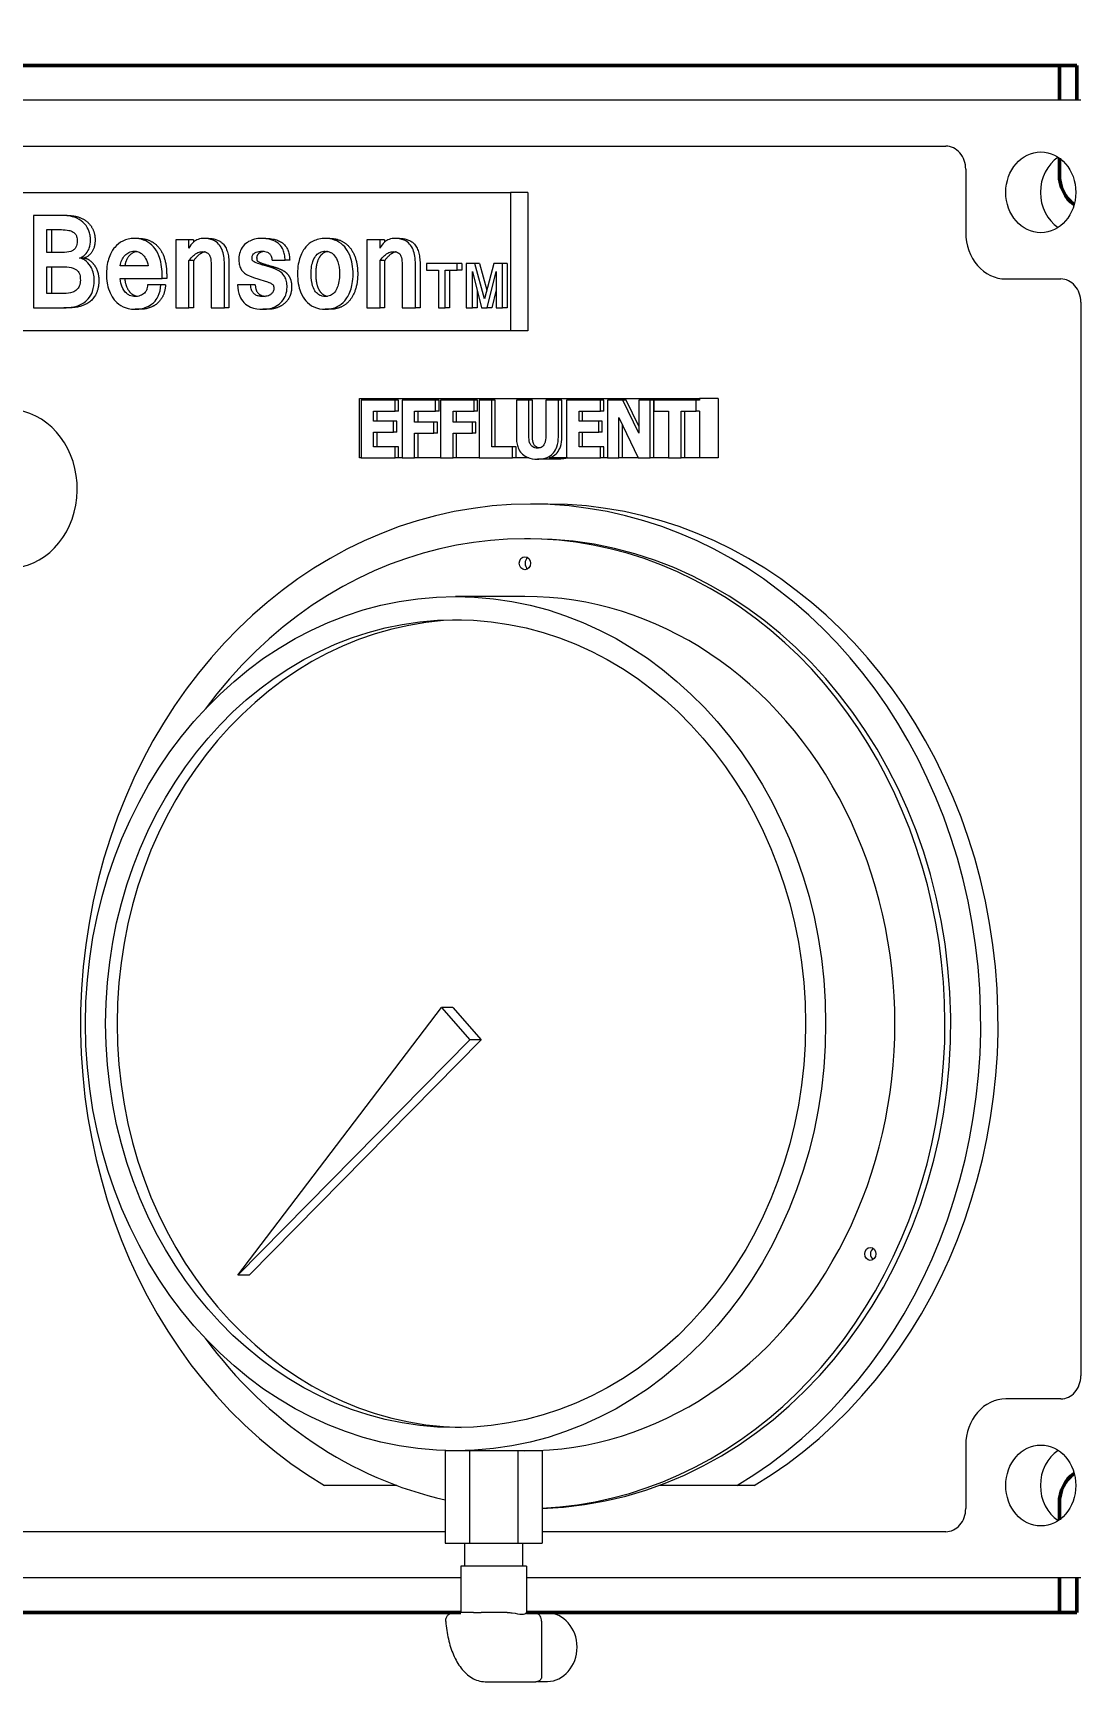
# Model space of a CAD drawing. Header units: inches. Extents: x 17 to 469, y 7 to 301.
# Drawn here: x 348.21 to 353.88, y 99.19 to 108.18 of the extents above; entities that cross this region are included whole.
import ezdxf

# ---------------------------------------------------------------- set-up
doc = ezdxf.new("R2010")
doc.units = ezdxf.units.IN
doc.header["$LTSCALE"] = 14
doc.header["$MEASUREMENT"] = 0
doc.layers.add('Dimension (ANSI)', color=7, linetype='Continuous', lineweight=25)
doc.layers.add('Visible (ANSI)', color=7, linetype='Continuous', lineweight=50)
doc.styles.add('MEMCOR Medium', font='arial.ttf')
doc.dimstyles.new('Default (ANSI)', dxfattribs={"dimscale": 14, "dimtxt": 0.15, "dimasz": 0.098425, "dimexe": 0.125, "dimexo": 0.0625, "dimgap": 0.031496, "dimtad": 0, "dimtih": 1, "dimtoh": 1, "dimdec": 4, "dimrnd": 1e-08, "dimzin": 3, "dimdsep": 46, "dimlunit": 5, "dimtxsty": 'MEMCOR Medium', "dimcen": 0.09, "dimdle": 0.393701, "dimclrd": 256, "dimclre": 256, "dimclrt": 256, "dimadec": 0, "dimazin": 1, "dimtfac": 0.8, "dimtofl": 0, "dimtmove": 0, "dimatfit": 3, "dimfxl": 1, "dimfrac": 1, "dimtolj": 1, "dimtzin": 4, "dimlwd": -1, "dimlwe": -1, "dimarcsym": 0})

# ---------------------------------------------------------------- blocks, each defined once
blk = doc.blocks.new('*D28')
at = {"layer": 'Defpoints', "color": 0, "transparency": 16777216}
for p in [(297.3571, 132.0242), (359.3973, 132.0242), (339.7377, 39.5092)]:
    blk.add_point(p, dxfattribs=at)
at = {"layer": 'Dimension (ANSI)', "transparency": 16777216}
for p, q in [((358.5223, 132.0242), (295.6071, 132.0242)), ((297.3571, 130.6463), (297.3571, 97.371)), ((297.3571, 40.8872), (297.3571, 83.0532)), ((338.8627, 39.5092), (295.6071, 39.5092))]:
    blk.add_line(p, q, dxfattribs=at)
for points in [[(297.1274, 130.6463), (297.5867, 130.6463), (297.3571, 132.0242)], [(297.1274, 40.8872), (297.5867, 40.8872), (297.3571, 39.5092)]]:
    blk.add_solid(points, dxfattribs=at)
at = {"layer": 'Dimension (ANSI)', "transparency": 16777216, "char_height": 2.1, "attachment_point": 5, "style": 'MEMCOR Medium'}
for s, insert in [('\\A1; \\fArial|b0|i0;92{\\H0.8x;\\S1#2;} in', (297.3571, 92.3578)), ('\\A1;[2349.9 mm]{\\P\\fArial|b0|i0;SHIPPING HEIGHT\\P\\fArial|b0|i0;REF.}', (297.3571, 85.1989))]:
    blk.add_mtext(s, dxfattribs=dict(at, insert=insert))

msp = doc.modelspace()

# ---------------------------------------------------------------- linework, layer by layer
at = {"layer": 'Visible (ANSI)'}
for p, q in [((353.766882, 108.009211), (342.681757, 108.009211)), ((353.766882, 107.821711), (353.766882, 108.009211)), ((353.766882, 108.009211), (353.860632, 108.009211)), ((353.860632, 108.009211), (353.860632, 107.821711)), ((353.766882, 107.419211), (353.766882, 107.506945)), ((353.766882, 100.136478), (353.766882, 100.224211)), ((353.766882, 99.634211), (353.766882, 99.821711)), ((353.860632, 99.821711), (353.860632, 99.634211)), ((345.145205, 99.634211), (350.527564, 99.634211)), ((350.882562, 99.634211), (353.766882, 99.634211)), ((353.860632, 99.634211), (353.766882, 99.634211))]:
    msp.add_line(p, q, dxfattribs=at)
at = {"layer": 'Visible (ANSI)', "linetype": 'Continuous', "lineweight": 18}
for p, q in [((342.191273, 107.821711), (353.882616, 107.821711)), ((342.921982, 107.571676), (353.151907, 107.571676)), ((353.260161, 107.446676), (353.260161, 107.102961)), ((345.276489, 107.321676), (350.797401, 107.321676)), ((350.797401, 107.321676), (350.797401, 106.571676)), ((350.891151, 107.321676), (350.797401, 107.321676)), ((350.891151, 107.321676), (350.891151, 106.571676)), ((348.215341, 107.196676), (348.215341, 106.696676)), ((348.371804, 107.196676), (348.215341, 107.196676)), ((348.396804, 107.196676), (348.371804, 107.196676)), ((348.288533, 107.119753), (348.366545, 107.119753)), ((348.288533, 106.995765), (348.288533, 107.119753)), ((348.313533, 107.119753), (348.313533, 106.995765)), ((348.785803, 107.072182), (348.760803, 107.072182)), ((349.056888, 107.064085), (348.985449, 107.064085)), ((348.985449, 107.064085), (348.985449, 106.696676)), ((349.056888, 107.020057), (349.056888, 107.064085)), ((349.081888, 107.064085), (349.056888, 107.064085)), ((349.081888, 107.064085), (349.081888, 107.052798)), ((349.16253, 107.072182), (349.13753, 107.072182)), ((349.472639, 107.072182), (349.447639, 107.072182)), ((349.819564, 107.072182), (349.794564, 107.072182)), ((350.090648, 107.064085), (350.01921, 107.064085)), ((350.01921, 107.064085), (350.01921, 106.696676)), ((350.115648, 107.064085), (350.090648, 107.064085)), ((350.090648, 107.020057), (350.090648, 107.064085)), ((350.115648, 107.064085), (350.115648, 107.052798)), ((350.19629, 107.072182), (350.17129, 107.072182)), ((348.371366, 106.995765), (348.288533, 106.995765)), ((348.288533, 106.919348), (348.371804, 106.919348)), ((348.288533, 106.773599), (348.288533, 106.919348)), ((348.313533, 106.919348), (348.313533, 106.773599)), ((348.490012, 106.965421), (348.465012, 106.965421)), ((348.836624, 106.924409), (348.684982, 106.924409)), ((348.91113, 106.855077), (348.91113, 106.879875)), ((348.93613, 106.879875), (348.93613, 106.855077)), ((349.056888, 106.696676), (349.056888, 106.952243)), ((349.081888, 106.952243), (349.056888, 106.952243)), ((349.081888, 106.952243), (349.081888, 106.696676)), ((349.176536, 106.930988), (349.176536, 106.696676)), ((349.248412, 106.696676), (349.248412, 106.933518)), ((349.273412, 106.933518), (349.273412, 106.696676)), ((349.506368, 106.954774), (349.576929, 106.954774)), ((349.601929, 106.954774), (349.576929, 106.954774)), ((350.115648, 106.952243), (350.090648, 106.952243)), ((350.090648, 106.696676), (350.090648, 106.952243)), ((350.115648, 106.952243), (350.115648, 106.696676)), ((350.210297, 106.930988), (350.210297, 106.696676)), ((350.282173, 106.696676), (350.282173, 106.933518)), ((350.307173, 106.933518), (350.307173, 106.696676)), ((350.50838, 106.936676), (350.341556, 106.936676)), ((350.341556, 106.936676), (350.341556, 106.899753)), ((350.341556, 106.899753), (350.407192, 106.899753)), ((350.407192, 106.899753), (350.407192, 106.696676)), ((350.442324, 106.899753), (350.50838, 106.899753)), ((350.442324, 106.696676), (350.442324, 106.899753)), ((350.467324, 106.899753), (350.467324, 106.696676)), ((350.53338, 106.936676), (350.50838, 106.936676)), ((350.50838, 106.899753), (350.50838, 106.936676)), ((350.53338, 106.899753), (350.50838, 106.899753)), ((350.53338, 106.936676), (350.53338, 106.899753)), ((350.604525, 106.936676), (350.557402, 106.936676)), ((350.557402, 106.936676), (350.557402, 106.696676)), ((350.591062, 106.892466), (350.640288, 106.696676)), ((350.591062, 106.696676), (350.591062, 106.892466)), ((350.629525, 106.936676), (350.604525, 106.936676)), ((350.655225, 106.744774), (350.604525, 106.936676)), ((350.629525, 106.936676), (350.667827, 106.791698)), ((350.706765, 106.936676), (350.655225, 106.744774)), ((350.670371, 106.696676), (350.719808, 106.892466)), ((350.753678, 106.936676), (350.706765, 106.936676)), ((350.719808, 106.892466), (350.719808, 106.696676)), ((350.778678, 106.936676), (350.753678, 106.936676)), ((350.753678, 106.696676), (350.753678, 106.936676)), ((350.778678, 106.936676), (350.778678, 106.696676)), ((348.684105, 106.855077), (348.91113, 106.855077)), ((348.905432, 106.82117), (348.832241, 106.82117)), ((348.930432, 106.82117), (348.905432, 106.82117)), ((348.93613, 106.855077), (348.91113, 106.855077)), ((349.390664, 106.82117), (349.319225, 106.82117)), ((349.415664, 106.82117), (349.390664, 106.82117)), ((350.616062, 106.793033), (350.616062, 106.696676)), ((350.719808, 106.793456), (350.695371, 106.696676)), ((353.476667, 106.852961), (353.774333, 106.852961)), ((348.379693, 106.773599), (348.288533, 106.773599)), ((353.882586, 106.727961), (353.882586, 100.915461)), ((348.215341, 106.696676), (348.379693, 106.696676)), ((348.404693, 106.696676), (348.379693, 106.696676)), ((348.791062, 106.688579), (348.766062, 106.688579)), ((348.985449, 106.696676), (349.056888, 106.696676)), ((349.081888, 106.696676), (349.056888, 106.696676)), ((349.176536, 106.696676), (349.248412, 106.696676)), ((349.273412, 106.696676), (349.248412, 106.696676)), ((349.482281, 106.688579), (349.457281, 106.688579)), ((349.819564, 106.688579), (349.794564, 106.688579)), ((350.01921, 106.696676), (350.090648, 106.696676)), ((350.115648, 106.696676), (350.090648, 106.696676)), ((350.210297, 106.696676), (350.282173, 106.696676)), ((350.307173, 106.696676), (350.282173, 106.696676)), ((350.407192, 106.696676), (350.442324, 106.696676)), ((350.467324, 106.696676), (350.442324, 106.696676)), ((350.557402, 106.696676), (350.591062, 106.696676)), ((350.616062, 106.696676), (350.591062, 106.696676)), ((350.640288, 106.696676), (350.670371, 106.696676)), ((350.695371, 106.696676), (350.670371, 106.696676)), ((350.719808, 106.696676), (350.753678, 106.696676)), ((350.778678, 106.696676), (350.753678, 106.696676)), ((350.797401, 106.571676), (346.196924, 106.571676)), ((350.891151, 106.571676), (350.797401, 106.571676)), ((349.979222, 106.206676), (351.819526, 106.206676)), ((349.979222, 105.884176), (349.979222, 106.206676)), ((350.171789, 106.197176), (349.988589, 106.197176)), ((349.988589, 106.197176), (349.988589, 105.884176)), ((350.190539, 106.197176), (350.171789, 106.197176)), ((350.171789, 106.137569), (350.171789, 106.197176)), ((350.190539, 106.137569), (350.190539, 106.197176)), ((350.391353, 106.197176), (350.20991, 106.197176)), ((350.20991, 106.197176), (350.20991, 105.884176)), ((350.410103, 106.197176), (350.391353, 106.197176)), ((350.391353, 106.137569), (350.391353, 106.197176)), ((350.410103, 106.137569), (350.410103, 106.197176)), ((350.599934, 106.197176), (350.418491, 106.197176)), ((350.418491, 106.197176), (350.418491, 105.884176)), ((350.618684, 106.197176), (350.599934, 106.197176)), ((350.599934, 106.137569), (350.599934, 106.197176)), ((350.618684, 106.137569), (350.618684, 106.197176)), ((350.695167, 106.197176), (350.627071, 106.197176)), ((350.627071, 106.197176), (350.627071, 105.884176)), ((350.713917, 106.197176), (350.695167, 106.197176)), ((350.695167, 105.943783), (350.695167, 106.197176)), ((350.713917, 105.943783), (350.713917, 106.197176)), ((350.896499, 106.197176), (350.828403, 106.197176)), ((350.828403, 106.197176), (350.828403, 105.997303)), ((350.915249, 106.197176), (350.896499, 106.197176)), ((350.896499, 106.001868), (350.896499, 106.197176)), ((350.915249, 106.001868), (350.915249, 106.197176)), ((351.055536, 106.197176), (350.98744, 106.197176)), ((350.98744, 106.197176), (350.98744, 106.001868)), ((351.055536, 105.997556), (351.055536, 106.197176)), ((351.074286, 106.197176), (351.055536, 106.197176)), ((351.074286, 105.997556), (351.074286, 106.197176)), ((351.283008, 106.197176), (351.099808, 106.197176)), ((351.099808, 106.197176), (351.099808, 105.884176)), ((351.301758, 106.197176), (351.283008, 106.197176)), ((351.283008, 106.137569), (351.283008, 106.197176)), ((351.301758, 106.137569), (351.301758, 106.197176)), ((351.404602, 106.197176), (351.321129, 106.197176)), ((351.321129, 106.197176), (351.321129, 105.884176)), ((351.423352, 106.197176), (351.404602, 106.197176)), ((351.491149, 106.017848), (351.404602, 106.197176)), ((351.491149, 106.056698), (351.423352, 106.197176)), ((351.553314, 106.197176), (351.491149, 106.197176)), ((351.491149, 106.197176), (351.491149, 106.017848)), ((351.572064, 106.197176), (351.553314, 106.197176)), ((351.553314, 105.884176), (351.553314, 106.197176)), ((351.572064, 105.884176), (351.572064, 106.197176)), ((351.800776, 106.197176), (351.572325, 106.197176)), ((351.572325, 106.197176), (351.572325, 106.137569)), ((351.819526, 106.197176), (351.800776, 106.197176)), ((351.800776, 106.137569), (351.800776, 106.197176)), ((351.819526, 106.206676), (351.819526, 106.197176)), ((351.919526, 106.206676), (351.819526, 106.206676)), ((351.919526, 106.206676), (351.919526, 106.197176)), ((351.919526, 106.197176), (351.919526, 105.884176)), ((350.056245, 106.082528), (350.056245, 106.137569)), ((350.056245, 106.137569), (350.171789, 106.137569)), ((350.162783, 106.082528), (350.056245, 106.082528)), ((350.074995, 106.082528), (350.074995, 106.137569)), ((350.181533, 106.082528), (350.162783, 106.082528)), ((350.162783, 106.022921), (350.162783, 106.082528)), ((350.190539, 106.137569), (350.171789, 106.137569)), ((350.181533, 106.022921), (350.181533, 106.082528)), ((350.277567, 106.07847), (350.277567, 106.137569)), ((350.277567, 106.137569), (350.391353, 106.137569)), ((350.382347, 106.07847), (350.277567, 106.07847)), ((350.296317, 106.07847), (350.296317, 106.137569)), ((350.382347, 106.018863), (350.382347, 106.07847)), ((350.401097, 106.07847), (350.382347, 106.07847)), ((350.410103, 106.137569), (350.391353, 106.137569)), ((350.401097, 106.018863), (350.401097, 106.07847)), ((350.486147, 106.137569), (350.599934, 106.137569)), ((350.486147, 106.07847), (350.486147, 106.137569)), ((350.590927, 106.07847), (350.486147, 106.07847)), ((350.504897, 106.07847), (350.504897, 106.137569)), ((350.590927, 106.018863), (350.590927, 106.07847)), ((350.609677, 106.07847), (350.590927, 106.07847)), ((350.618684, 106.137569), (350.599934, 106.137569)), ((350.609677, 106.018863), (350.609677, 106.07847)), ((351.167465, 106.082528), (351.167465, 106.137569)), ((351.167465, 106.137569), (351.283008, 106.137569)), ((351.274002, 106.082528), (351.167465, 106.082528)), ((351.186215, 106.082528), (351.186215, 106.137569)), ((351.292752, 106.082528), (351.274002, 106.082528)), ((351.274002, 106.022921), (351.274002, 106.082528)), ((351.301758, 106.137569), (351.283008, 106.137569)), ((351.292752, 106.022921), (351.292752, 106.082528)), ((351.383294, 105.884176), (351.383294, 106.102312)), ((351.383294, 106.102312), (351.487854, 105.884176)), ((351.572325, 106.137569), (351.652502, 106.137569)), ((351.652502, 106.137569), (351.652502, 105.884176)), ((351.720598, 105.884176), (351.720598, 106.137569)), ((351.720598, 106.137569), (351.800776, 106.137569)), ((351.739348, 105.884176), (351.739348, 106.137569)), ((351.819526, 106.137569), (351.800776, 106.137569)), ((351.819526, 106.137569), (351.819526, 105.884176)), ((350.056245, 105.943783), (350.056245, 106.022921)), ((350.056245, 106.022921), (350.162783, 106.022921)), ((350.074995, 105.943783), (350.074995, 106.022921)), ((350.181533, 106.022921), (350.162783, 106.022921)), ((350.277567, 105.884176), (350.277567, 106.018863)), ((350.277567, 106.018863), (350.382347, 106.018863)), ((350.296317, 105.884176), (350.296317, 106.018863)), ((350.401097, 106.018863), (350.382347, 106.018863)), ((350.486147, 105.884176), (350.486147, 106.018863)), ((350.486147, 106.018863), (350.590927, 106.018863)), ((350.504897, 105.884176), (350.504897, 106.018863)), ((350.609677, 106.018863), (350.590927, 106.018863)), ((351.167465, 106.022921), (351.274002, 106.022921)), ((351.167465, 105.943783), (351.167465, 106.022921)), ((351.186215, 105.943783), (351.186215, 106.022921)), ((351.292752, 106.022921), (351.274002, 106.022921)), ((351.402044, 105.884176), (351.402044, 106.063196)), ((350.171789, 105.943783), (350.056245, 105.943783)), ((350.171789, 105.884176), (350.171789, 105.943783)), ((350.190539, 105.943783), (350.171789, 105.943783)), ((350.190539, 105.884176), (350.190539, 105.943783)), ((350.807855, 105.943783), (350.695167, 105.943783)), ((350.826605, 105.943783), (350.807855, 105.943783)), ((350.807855, 105.884176), (350.807855, 105.943783)), ((350.826605, 105.884176), (350.826605, 105.943783)), ((351.283008, 105.943783), (351.167465, 105.943783)), ((351.301758, 105.943783), (351.283008, 105.943783)), ((351.283008, 105.884176), (351.283008, 105.943783)), ((351.301758, 105.884176), (351.301758, 105.943783)), ((349.988589, 105.884176), (349.979222, 105.884176)), ((349.988589, 105.884176), (350.171789, 105.884176)), ((350.190539, 105.884176), (350.171789, 105.884176)), ((350.20991, 105.884176), (350.190539, 105.884176)), ((350.20991, 105.884176), (350.277567, 105.884176)), ((350.296317, 105.884176), (350.277567, 105.884176)), ((350.418491, 105.884176), (350.296317, 105.884176)), ((350.418491, 105.884176), (350.486147, 105.884176)), ((350.504897, 105.884176), (350.486147, 105.884176)), ((350.627071, 105.884176), (350.504897, 105.884176)), ((350.627071, 105.884176), (350.807855, 105.884176)), ((350.826605, 105.884176), (350.807855, 105.884176)), ((350.896523, 105.884176), (350.826605, 105.884176)), ((351.06072, 105.877582), (350.94197, 105.877582)), ((351.099808, 105.884176), (351.006683, 105.884176)), ((351.099808, 105.884176), (351.283008, 105.884176)), ((351.301758, 105.884176), (351.283008, 105.884176)), ((351.321129, 105.884176), (351.301758, 105.884176)), ((351.321129, 105.884176), (351.383294, 105.884176)), ((351.402044, 105.884176), (351.383294, 105.884176)), ((351.487854, 105.884176), (351.402044, 105.884176)), ((351.487854, 105.884176), (351.553314, 105.884176)), ((351.572064, 105.884176), (351.553314, 105.884176)), ((351.652502, 105.884176), (351.572064, 105.884176)), ((351.652502, 105.884176), (351.720598, 105.884176)), ((351.739348, 105.884176), (351.720598, 105.884176)), ((351.819526, 105.884176), (351.739348, 105.884176)), ((351.825776, 105.884176), (351.819526, 105.884176)), ((351.919526, 105.884176), (351.825776, 105.884176)), ((350.999374, 105.634176), (350.905624, 105.634176)), ((350.905624, 105.446676), (350.874374, 105.446676)), ((350.874374, 105.134176), (350.499374, 105.134176)), ((349.320501, 101.460432), (350.422827, 102.910065)), ((350.485327, 102.910065), (350.422827, 102.910065)), ((350.422827, 102.910065), (350.57592, 102.733288)), ((350.485327, 102.910065), (350.63842, 102.733288)), ((350.57592, 102.733288), (349.320501, 101.460432)), ((350.63842, 102.733288), (349.383001, 101.460432)), ((350.63842, 102.733288), (350.57592, 102.733288)), ((349.383001, 101.460432), (349.320501, 101.460432)), ((353.774333, 100.790461), (353.476667, 100.790461)), ((350.499374, 100.509176), (350.442832, 100.509176)), ((350.442832, 100.509176), (350.442832, 100.009176)), ((350.573948, 100.509176), (350.499374, 100.509176)), ((350.573948, 100.509176), (350.573948, 100.009176)), ((350.836179, 100.509176), (350.573948, 100.509176)), ((350.836179, 100.509176), (350.836179, 100.009176)), ((350.967295, 100.509176), (350.836179, 100.509176)), ((350.967295, 100.509176), (350.967295, 100.009176)), ((353.260161, 100.540461), (353.260161, 100.196747)), ((350.181025, 100.321747), (349.789658, 100.321747)), ((352.02159, 100.321747), (351.598972, 100.321747)), ((352.11534, 100.321747), (352.02159, 100.321747)), ((350.442832, 100.071747), (345.229937, 100.071747)), ((353.151907, 100.071747), (350.967295, 100.071747)), ((350.442832, 100.009176), (350.573948, 100.009176)), ((350.548083, 100.009176), (350.548083, 99.884176)), ((350.573948, 100.009176), (350.836179, 100.009176)), ((350.836179, 100.009176), (350.967295, 100.009176)), ((350.862044, 100.009176), (350.862044, 99.884176)), ((350.882562, 99.884176), (350.527564, 99.884176)), ((350.527564, 99.884176), (350.527564, 99.634176)), ((350.882562, 99.884176), (350.882562, 99.633527)), ((350.527564, 99.821711), (345.145205, 99.821711)), ((353.882616, 99.821711), (350.882562, 99.821711)), ((350.596676, 99.634176), (350.491759, 99.634176)), ((350.742442, 99.634176), (350.637525, 99.634176)), ((350.779028, 99.634176), (350.742442, 99.634176)), ((350.919021, 99.634176), (350.882562, 99.634176)), ((350.934018, 99.631936), (350.996179, 99.631936)), ((350.965271, 99.587926), (350.965271, 99.289243)), ((350.663606, 99.259176), (350.934143, 99.259176)), ((350.946548, 99.261417), (350.996179, 99.261417))]:
    msp.add_line(p, q, dxfattribs=at)
for centre, major_axis, start_param, end_param in [((353.151907, 107.446676), (0, 0.125), 4.71238898, 6.28318531), ((353.85361, 107.321711), (0, -0.21875), 3.65927979, 5.76549818), ((353.476667, 107.102961), (0, -0.25), 4.71238898, 6.28318531), ((353.774333, 106.727961), (0, 0.125), 4.71238898, 6.28318531), ((348.080277, 105.716285), (0, 0.42942), 3.2341876, 6.15298238), ((350.905624, 102.821676), (0, 2.8125), 3.61752935, 8.94884126), ((350.874374, 102.821676), (0, 2.625), 3.1824788, 7.14836042), ((350.999374, 102.821676), (0, 2.8125), 3.61752935, 6.28318531), ((350.905624, 102.821676), (0, 2.625), 3.1687243, 6.28318531), ((350.905624, 105.314073), (0, -0.035), 3.68317357, 5.74160439), ((350.874374, 102.821676), (0, 2.3125), 3.14159265, 6.28318531), ((350.561874, 102.821676), (0, 2.186419), 0.01650463, 3.12508802), ((352.774921, 101.575478), (0, -0.035), 3.68317357, 5.74160439), ((350.874374, 102.821676), (0, -2.625), 5.41801019, 6.09219719), ((353.774333, 100.915461), (0, -0.125), 0, 1.57079633), ((353.476667, 100.540461), (0, 0.25), 0, 1.57079633), ((353.85361, 100.321711), (0, -0.21875), 3.65927979, 5.76549818), ((353.151907, 100.196747), (0, -0.125), 0, 1.57079633), ((350.996179, 99.446676), (0, -0.18526), 0, 3.14159265)]:
    msp.add_ellipse(centre, major_axis=major_axis, ratio=0.8660254, start_param=start_param, end_param=end_param, dxfattribs=at)
for centre, major_axis in [((353.66611, 107.321711), (0, 0.21875)), ((350.874374, 105.314073), (0, -0.035)), ((350.499374, 102.821676), (0, 2.3125)), ((350.499374, 102.821676), (0, 2.186419)), ((352.743671, 101.575478), (0, -0.035)), ((353.66611, 100.321711), (0, 0.21875))]:
    msp.add_ellipse(centre, major_axis=major_axis, ratio=0.8660254, dxfattribs=at)
at = {"layer": 'Visible (ANSI)'}
for centre, start_param, end_param in [((353.931427, 107.419211), 1.57079633, 2.60184541), ((353.931427, 100.224211), 0.53974724, 1.57079633)]:
    msp.add_ellipse(centre, major_axis=(0, 0.19), ratio=0.8660254, start_param=start_param, end_param=end_param, dxfattribs=at)
at = {"layer": 'Visible (ANSI)', "linetype": 'Continuous', "lineweight": 18}
for points, degree, knots in [([(348.523885, 107.064085), (348.523885, 107.072759), (348.523201, 107.081382), (348.520261, 107.098061), (348.518092, 107.105974), (348.511003, 107.124398), (348.503947, 107.13843), (348.48083, 107.163647), (348.466885, 107.173948), (348.431102, 107.189915), (348.405957, 107.196676), (348.371804, 107.196676)], 3, [-1.37022204, -1.37022204, -1.37022204, -1.37022204, -1.13367687, -1.13367687, -0.90603204, -0.90603204, -0.58386018, -0.58386018, -0.30050429, -0.30050429, 0, 0, 0, 0]), ([(348.366545, 107.119753), (348.379641, 107.119753), (348.394352, 107.118889), (348.413586, 107.114317), (348.422263, 107.111704), (348.435411, 107.103538), (348.439139, 107.099729), (348.445459, 107.09149), (348.447393, 107.086735), (348.450851, 107.07495), (348.45157, 107.066499), (348.45157, 107.058518)], 3, [-0.217883978, -0.217883978, -0.217883978, -0.217883978, -0.151492323, -0.151492323, -0.118749394, -0.118749394, -0.094641913, -0.094641913, -0.060812242, -0.060812242, 0, 0, 0, 0]), ([(348.463841, 106.965401), (348.471095, 106.968274), (348.478155, 106.971891), (348.490731, 106.980612), (348.496267, 106.985516), (348.508189, 106.999546), (348.513502, 107.009098), (348.522061, 107.033852), (348.523885, 107.049012), (348.523885, 107.064085)], 3, [-0.332004447, -0.332004447, -0.332004447, -0.332004447, -0.264558277, -0.264558277, -0.202993513, -0.202993513, -0.114860808, -0.114860808, 0, 0, 0, 0]), ([(348.760803, 107.072182), (348.749973, 107.072182), (348.739203, 107.07107), (348.717038, 107.066), (348.707276, 107.062198), (348.682329, 107.049798), (348.667598, 107.038485), (348.644724, 107.011816), (348.633195, 106.994571), (348.616597, 106.947346), (348.610475, 106.919015), (348.610475, 106.880381)], 3, [-1.49193162, -1.49193162, -1.49193162, -1.49193162, -1.29030138, -1.29030138, -1.0712515, -1.0712515, -0.64119148, -0.64119148, -0.29439022, -0.29439022, 0, 0, 0, 0]), ([(348.91113, 106.879875), (348.91113, 106.897351), (348.909887, 106.91488), (348.90347, 106.952428), (348.898479, 106.967317), (348.886052, 106.999067), (348.87564, 107.014759), (348.853463, 107.040398), (348.839199, 107.051145), (348.809098, 107.065435), (348.788895, 107.072182), (348.760803, 107.072182)], 3, [-0.953742878, -0.953742878, -0.953742878, -0.953742878, -0.864238922, -0.864238922, -0.757751945, -0.757751945, -0.52950742, -0.52950742, -0.247180323, -0.247180323, 0, 0, 0, 0]), ([(349.13753, 107.072182), (349.127109, 107.072182), (349.116724, 107.070722), (349.097488, 107.0639), (349.088945, 107.058946), (349.071215, 107.043519), (349.063256, 107.032474), (349.056888, 107.020057)], 3, [-0.286997863, -0.286997863, -0.286997863, -0.286997863, -0.195305384, -0.195305384, -0.109970073, -0.109970073, 0, 0, 0, 0]), ([(349.248412, 106.933518), (349.248412, 106.947839), (349.247525, 106.962453), (349.243262, 106.988586), (349.240222, 107.000493), (349.230997, 107.022996), (349.22484, 107.033256), (349.208478, 107.051181), (349.198651, 107.057978), (349.171943, 107.069752), (349.154481, 107.072182), (349.13753, 107.072182)], 3, [-0.549838036, -0.549838036, -0.549838036, -0.549838036, -0.440760651, -0.440760651, -0.347374274, -0.347374274, -0.251258835, -0.251258835, -0.149149172, -0.149149172, 0, 0, 0, 0]), ([(349.447639, 107.072182), (349.435303, 107.072182), (349.42297, 107.070849), (349.397176, 107.064166), (349.386571, 107.059018), (349.371037, 107.050104), (349.360062, 107.042549), (349.341381, 107.019961), (349.33619, 107.009054), (349.328662, 106.988169), (349.326676, 106.975208), (349.326676, 106.961859)], 3, [-0.380184833, -0.380184833, -0.380184833, -0.380184833, -0.319898495, -0.319898495, -0.251008997, -0.251008997, -0.172372504, -0.172372504, -0.101722902, -0.101722902, 0, 0, 0, 0]), ([(349.576929, 106.954774), (349.576705, 106.9648), (349.575786, 106.974872), (349.572191, 106.993489), (349.569702, 107.002063), (349.561379, 107.021508), (349.554854, 107.031361), (349.536711, 107.04962), (349.525053, 107.056639), (349.49221, 107.069632), (349.469196, 107.072182), (349.447639, 107.072182)], 3, [-0.545887419, -0.545887419, -0.545887419, -0.545887419, -0.469637173, -0.469637173, -0.400904814, -0.400904814, -0.30477701, -0.30477701, -0.189676686, -0.189676686, 0, 0, 0, 0]), ([(349.794564, 107.072182), (349.783051, 107.072182), (349.77157, 107.071056), (349.74764, 107.065707), (349.737318, 107.061609), (349.714085, 107.05005), (349.700651, 107.039647), (349.678913, 107.014138), (349.66736, 106.99661), (349.650833, 106.949858), (349.644236, 106.921148), (349.644236, 106.880381)], 3, [-1.56801299, -1.56801299, -1.56801299, -1.56801299, -1.35973826, -1.35973826, -1.12707481, -1.12707481, -0.69333235, -0.69333235, -0.31064426, -0.31064426, 0, 0, 0, 0]), ([(349.944891, 106.880381), (349.944891, 106.897819), (349.943653, 106.915325), (349.937275, 106.952496), (349.932346, 106.967243), (349.918738, 107.001813), (349.907387, 107.017087), (349.887224, 107.040398), (349.87296, 107.051145), (349.842859, 107.065435), (349.822656, 107.072182), (349.794564, 107.072182)], 3, [-0.854658685, -0.854658685, -0.854658685, -0.854658685, -0.788718433, -0.788718433, -0.711388555, -0.711388555, -0.52950742, -0.52950742, -0.247180323, -0.247180323, 0, 0, 0, 0]), ([(350.17129, 107.072182), (350.16087, 107.072182), (350.150485, 107.070722), (350.131249, 107.0639), (350.122706, 107.058946), (350.104976, 107.043519), (350.097017, 107.032474), (350.090648, 107.020057)], 3, [-0.286997863, -0.286997863, -0.286997863, -0.286997863, -0.195305384, -0.195305384, -0.109970073, -0.109970073, 0, 0, 0, 0]), ([(350.282173, 106.933518), (350.282173, 106.947839), (350.281286, 106.962453), (350.277022, 106.988586), (350.273983, 107.000493), (350.264758, 107.022996), (350.258601, 107.033256), (350.242239, 107.051181), (350.232412, 107.057978), (350.205704, 107.069752), (350.188241, 107.072182), (350.17129, 107.072182)], 3, [-0.549838036, -0.549838036, -0.549838036, -0.549838036, -0.440760651, -0.440760651, -0.347374274, -0.347374274, -0.251258835, -0.251258835, -0.149149172, -0.149149172, 0, 0, 0, 0]), ([(348.45157, 107.058518), (348.45157, 107.052425), (348.451124, 107.046238), (348.448987, 107.035094), (348.447459, 107.030063), (348.442746, 107.020268), (348.439526, 107.015849), (348.432201, 107.009149), (348.426896, 107.005315), (348.404427, 106.997282), (348.387681, 106.995765), (348.371366, 106.995765)], 3, [-0.570946972, -0.570946972, -0.570946972, -0.570946972, -0.453612383, -0.453612383, -0.351244571, -0.351244571, -0.237936486, -0.237936486, -0.143553355, -0.143553355, 0, 0, 0, 0]), ([(348.684982, 106.924409), (348.686573, 106.934975), (348.689317, 106.945197), (348.697588, 106.963868), (348.702808, 106.97198), (348.716188, 106.986854), (348.723703, 106.99256), (348.741101, 107.000906), (348.750818, 107.00285), (348.760803, 107.00285)], 3, [-0.311667492, -0.311667492, -0.311667492, -0.311667492, -0.237050543, -0.237050543, -0.16576507, -0.16576507, -0.087852602, -0.087852602, 0, 0, 0, 0]), ([(348.773304, 107.001768), (348.752234, 106.997997), (348.715241, 106.959328), (348.709982, 106.924409)], 2, [0.22302545, 0.22302545, 0.22302545, 1, 2, 2, 2]), ([(348.760803, 107.00285), (348.767911, 107.00285), (348.774954, 107.001872), (348.788331, 106.997495), (348.794444, 106.994284), (348.810676, 106.982001), (348.817973, 106.971604), (348.829405, 106.952285), (348.834023, 106.938784), (348.836624, 106.924409)], 3, [-0.251457438, -0.251457438, -0.251457438, -0.251457438, -0.21404187, -0.21404187, -0.178283825, -0.178283825, -0.111899249, -0.111899249, 0, 0, 0, 0]), ([(349.056888, 106.952243), (349.064148, 106.961939), (349.072229, 106.971281), (349.088389, 106.985705), (349.09646, 106.991413), (349.11302, 106.99886), (349.12119, 107.000826), (349.129641, 107.000826)], 3, [-0.254147783, -0.254147783, -0.254147783, -0.254147783, -0.156374809, -0.156374809, -0.074354364, -0.074354364, 0, 0, 0, 0]), ([(349.129641, 107.000826), (349.134997, 107.000826), (349.140514, 107.000321), (349.150222, 106.997754), (349.15459, 106.995898), (349.162238, 106.990335), (349.16476, 106.987283), (349.16954, 106.979935), (349.171566, 106.974165), (349.175654, 106.957426), (349.176536, 106.944097), (349.176536, 106.930988)], 3, [-0.243715019, -0.243715019, -0.243715019, -0.243715019, -0.209104446, -0.209104446, -0.179401679, -0.179401679, -0.150757457, -0.150757457, -0.099891353, -0.099891353, 0, 0, 0, 0]), ([(349.398114, 106.966919), (349.398114, 106.96908), (349.398296, 106.971227), (349.399082, 106.975365), (349.399662, 106.977316), (349.401911, 106.982684), (349.404002, 106.985684), (349.410402, 106.992243), (349.415291, 106.995223), (349.42996, 107.001549), (349.441156, 107.00285), (349.451584, 107.00285)], 3, [-0.199332402, -0.199332402, -0.199332402, -0.199332402, -0.182867861, -0.182867861, -0.167049192, -0.167049192, -0.137423155, -0.137423155, -0.091748754, -0.091748754, 0, 0, 0, 0]), ([(349.463752, 107.002112), (349.448032, 107.000185), (349.423114, 106.98362), (349.423114, 106.966919)], 2, [0.27717625, 0.27717625, 0.27717625, 1, 2, 2, 2]), ([(349.451584, 107.00285), (349.462071, 107.00285), (349.472377, 107.001398), (349.485756, 106.995259), (349.490009, 106.992422), (349.497224, 106.984938), (349.499998, 106.98058), (349.504713, 106.969099), (349.505975, 106.961947), (349.506368, 106.954774)], 3, [-0.223385569, -0.223385569, -0.223385569, -0.223385569, -0.140059831, -0.140059831, -0.096765916, -0.096765916, -0.05477189, -0.05477189, 0, 0, 0, 0]), ([(349.717866, 106.880381), (349.717866, 106.893864), (349.71863, 106.907843), (349.722933, 106.934829), (349.726109, 106.945009), (349.734368, 106.966164), (349.740277, 106.974719), (349.752884, 106.989301), (349.760239, 106.993958), (349.775192, 107.001049), (349.784785, 107.00285), (349.794564, 107.00285)], 3, [-0.22807944, -0.22807944, -0.22807944, -0.22807944, -0.205294754, -0.205294754, -0.181748055, -0.181748055, -0.142221383, -0.142221383, -0.086038211, -0.086038211, 0, 0, 0, 0]), ([(349.806944, 107.001772), (349.79718, 107.000038), (349.77486, 106.988174), (349.754261, 106.95781), (349.742866, 106.912263), (349.742866, 106.880381)], 2, [0.38328199, 0.38328199, 0.38328199, 1, 2, 3, 4, 4, 4]), ([(349.794564, 107.00285), (349.799953, 107.00285), (349.805311, 107.002274), (349.8172, 106.999425), (349.822102, 106.99716), (349.832865, 106.991514), (349.839426, 106.985904), (349.852599, 106.969465), (349.858024, 106.958125), (349.868275, 106.927347), (349.871261, 106.906128), (349.871261, 106.880381)], 3, [-0.485256347, -0.485256347, -0.485256347, -0.485256347, -0.453784115, -0.453784115, -0.414355835, -0.414355835, -0.320828378, -0.320828378, -0.196193606, -0.196193606, 0, 0, 0, 0]), ([(350.090648, 106.952243), (350.097909, 106.961939), (350.10599, 106.971281), (350.12215, 106.985705), (350.130221, 106.991413), (350.146781, 106.99886), (350.154951, 107.000826), (350.163402, 107.000826)], 3, [-0.254147783, -0.254147783, -0.254147783, -0.254147783, -0.156374809, -0.156374809, -0.074354364, -0.074354364, 0, 0, 0, 0]), ([(350.163402, 107.000826), (350.168757, 107.000826), (350.174275, 107.000321), (350.183983, 106.997754), (350.188351, 106.995898), (350.195999, 106.990335), (350.198521, 106.987283), (350.203301, 106.979935), (350.205327, 106.974165), (350.209415, 106.957426), (350.210297, 106.944097), (350.210297, 106.930988)], 3, [-0.243715019, -0.243715019, -0.243715019, -0.243715019, -0.209104446, -0.209104446, -0.179401679, -0.179401679, -0.150757457, -0.150757457, -0.099891353, -0.099891353, 0, 0, 0, 0]), ([(348.371804, 106.919348), (348.387163, 106.919348), (348.405, 106.918362), (348.424671, 106.913428), (348.435475, 106.91058), (348.448202, 106.902576), (348.453212, 106.898922), (348.461996, 106.887097), (348.464196, 106.881182), (348.468221, 106.866902), (348.469101, 106.856421), (348.469101, 106.846474)], 3, [-0.627216897, -0.627216897, -0.627216897, -0.627216897, -0.26355814, -0.26355814, -0.153530989, -0.153530989, -0.114232774, -0.114232774, -0.075797609, -0.075797609, 0, 0, 0, 0]), ([(348.544045, 106.846474), (348.544045, 106.858245), (348.542776, 106.869835), (348.537714, 106.892932), (348.534052, 106.903568), (348.522433, 106.925643), (348.513194, 106.938312), (348.490399, 106.95755), (348.483747, 106.960831), (348.47452, 106.964489), (348.46924, 106.965584), (348.463841, 106.965401)], 3, [-0.236404936, -0.236404936, -0.236404936, -0.236404936, -0.1893821, -0.1893821, -0.141231453, -0.141231453, -0.08584592, -0.08584592, -0.047520192, -0.047520192, 0, 0, 0, 0]), ([(348.490012, 106.965421), (348.504378, 106.965421), (348.536175, 106.94111), (348.558527, 106.907709), (348.569045, 106.867223), (348.569045, 106.846474)], 2, [0.03921569, 0.03921569, 0.03921569, 1, 2, 3, 4, 4, 4]), ([(348.610475, 106.880381), (348.610475, 106.863617), (348.611611, 106.846726), (348.616182, 106.819384), (348.619445, 106.804267), (348.635551, 106.76252), (348.647173, 106.746569), (348.668753, 106.721691), (348.683615, 106.710494), (348.714668, 106.695813), (348.73592, 106.688579), (348.766062, 106.688579)], 3, [-1.15207317, -1.15207317, -1.15207317, -1.15207317, -0.93289171, -0.93289171, -0.78803686, -0.78803686, -0.5752915, -0.5752915, -0.26521632, -0.26521632, 0, 0, 0, 0]), ([(349.326676, 106.961859), (349.326676, 106.952037), (349.327386, 106.941953), (349.330722, 106.925258), (349.333036, 106.917273), (349.343153, 106.897563), (349.350439, 106.890583), (349.362151, 106.880501), (349.375052, 106.869258), (349.430108, 106.853053)], 3, [-1.28758631, -1.28758631, -1.28758631, -1.28758631, -1.00763885, -1.00763885, -0.79953504, -0.79953504, -0.49991727, -0.49991727, 0, 0, 0, 0]), ([(349.477442, 106.922385), (349.446938, 106.930838), (349.430868, 106.936086), (349.411974, 106.943703), (349.40747, 106.946178), (349.403042, 106.94961), (349.401679, 106.950841), (349.400168, 106.952911), (349.399719, 106.953683), (349.39809, 106.958386), (349.398114, 106.962755), (349.398114, 106.966919)], 3, [-0.131420243, -0.131420243, -0.131420243, -0.131420243, -0.085737183, -0.085737183, -0.052375851, -0.052375851, -0.038599816, -0.038599816, -0.031728135, -0.031728135, 0, 0, 0, 0]), ([(349.587448, 106.808518), (349.587448, 106.818816), (349.586617, 106.829249), (349.582086, 106.850616), (349.578637, 106.858607), (349.569215, 106.87619), (349.561485, 106.883406), (349.54988, 106.893041), (349.534147, 106.906622), (349.477442, 106.922385)], 3, [-1.26579165, -1.26579165, -1.26579165, -1.26579165, -1.09964579, -1.09964579, -0.91097669, -0.91097669, -0.51319308, -0.51319308, 0, 0, 0, 0]), ([(349.644236, 106.880381), (349.644236, 106.862959), (349.645415, 106.845394), (349.651365, 106.809876), (349.65577, 106.795603), (349.66947, 106.760224), (349.680407, 106.744804), (349.701545, 106.720383), (349.715851, 106.709605), (349.751844, 106.692536), (349.772987, 106.688579), (349.794564, 106.688579)], 3, [-0.559807611, -0.559807611, -0.559807611, -0.559807611, -0.508752242, -0.508752242, -0.453813618, -0.453813618, -0.343491309, -0.343491309, -0.189844967, -0.189844967, 0, 0, 0, 0]), ([(349.794564, 106.757911), (349.788949, 106.757911), (349.783332, 106.758476), (349.771242, 106.761365), (349.76637, 106.763646), (349.75511, 106.769817), (349.748208, 106.775999), (349.736975, 106.790383), (349.730911, 106.800258), (349.721193, 106.832078), (349.717866, 106.852215), (349.717866, 106.880381)], 3, [-0.87203894, -0.87203894, -0.87203894, -0.87203894, -0.787716776, -0.787716776, -0.686621698, -0.686621698, -0.437031514, -0.437031514, -0.214626715, -0.214626715, 0, 0, 0, 0]), ([(349.742866, 106.880381), (349.742866, 106.848498), (349.754261, 106.80194), (349.77486, 106.772587), (349.796927, 106.760669), (349.806945, 106.758947)], 2, [0, 0, 0, 1, 2, 3, 3.62422726, 3.62422726, 3.62422726]), ([(349.794564, 106.688579), (349.80586, 106.688579), (349.817115, 106.689692), (349.840961, 106.695003), (349.851201, 106.699115), (349.874303, 106.710475), (349.887937, 106.721022), (349.909945, 106.746792), (349.921701, 106.764488), (349.938342, 106.811547), (349.944891, 106.84018), (349.944891, 106.880381)], 3, [-1.52764829, -1.52764829, -1.52764829, -1.52764829, -1.33812293, -1.33812293, -1.12021306, -1.12021306, -0.68610543, -0.68610543, -0.3063334, -0.3063334, 0, 0, 0, 0]), ([(349.871261, 106.880381), (349.871261, 106.866816), (349.870432, 106.852889), (349.865807, 106.825006), (349.86232, 106.814463), (349.856343, 106.799245), (349.851447, 106.78905), (349.836371, 106.771605), (349.829096, 106.766905), (349.813947, 106.759715), (349.804349, 106.757911), (349.794564, 106.757911)], 3, [-0.322924908, -0.322924908, -0.322924908, -0.322924908, -0.268030343, -0.268030343, -0.208102325, -0.208102325, -0.144086963, -0.144086963, -0.086096364, -0.086096364, 0, 0, 0, 0]), ([(348.379693, 106.696676), (348.397474, 106.696676), (348.415646, 106.69811), (348.448031, 106.705025), (348.462786, 106.709948), (348.493637, 106.726584), (348.504807, 106.737252), (348.522061, 106.757468), (348.529572, 106.770825), (348.541492, 106.805089), (348.544045, 106.825798), (348.544045, 106.846474)], 3, [-0.534957751, -0.534957751, -0.534957751, -0.534957751, -0.44787355, -0.44787355, -0.373731161, -0.373731161, -0.28123866, -0.28123866, -0.157548974, -0.157548974, 0, 0, 0, 0]), ([(348.469101, 106.846474), (348.469101, 106.840439), (348.468641, 106.83438), (348.466535, 106.823112), (348.465009, 106.817929), (348.45983, 106.806182), (348.455745, 106.800296), (348.444072, 106.788855), (348.436216, 106.784337), (348.412932, 106.775319), (348.39555, 106.773599), (348.379693, 106.773599)], 3, [-0.361217471, -0.361217471, -0.361217471, -0.361217471, -0.315406386, -0.315406386, -0.273717942, -0.273717942, -0.215356644, -0.215356644, -0.139521638, -0.139521638, 0, 0, 0, 0]), ([(348.766062, 106.757911), (348.755653, 106.757911), (348.745337, 106.759671), (348.729281, 106.766874), (348.720844, 106.771803), (348.707175, 106.787001), (348.700066, 106.796283), (348.691133, 106.820177), (348.685465, 106.836756), (348.684105, 106.855077)], 3, [-1.96156648, -1.96156648, -1.96156648, -1.96156648, -1.05825772, -1.05825772, -0.46701751, -0.46701751, -0.14011971, -0.14011971, 0, 0, 0, 0]), ([(348.709105, 106.855077), (348.71042, 106.837365), (348.724445, 106.796373), (348.746358, 106.770563), (348.768602, 106.76037), (348.778269, 106.758867)], 2, [0, 0, 0, 1, 2, 3, 3.61124941, 3.61124941, 3.61124941]), ([(348.766062, 106.688579), (348.778815, 106.688579), (348.791496, 106.689918), (348.813799, 106.695163), (348.825843, 106.698975), (348.848117, 106.710852), (348.861065, 106.719236), (348.88271, 106.744588), (348.888415, 106.7554), (348.898717, 106.77689), (348.903175, 106.798004), (348.905432, 106.82117)], 3, [-0.510586724, -0.510586724, -0.510586724, -0.510586724, -0.395857325, -0.395857325, -0.305816844, -0.305816844, -0.233792858, -0.233792858, -0.177640706, -0.177640706, 0, 0, 0, 0]), ([(348.832241, 106.82117), (348.831814, 106.810331), (348.830539, 106.800905), (348.827676, 106.793038), (348.825534, 106.787268), (348.814255, 106.774302), (348.807366, 106.76919), (348.791828, 106.761716), (348.780256, 106.757911), (348.766062, 106.757911)], 3, [-1.35675121, -1.35675121, -1.35675121, -1.35675121, -0.38738366, -0.38738366, -0.25082013, -0.25082013, -0.12489258, -0.12489258, 0, 0, 0, 0]), ([(349.319225, 106.82117), (349.320348, 106.799946), (349.323998, 106.778553), (349.337444, 106.746313), (349.344702, 106.734775), (349.364528, 106.713909), (349.3769, 106.705921), (349.411385, 106.69148), (349.434901, 106.688579), (349.457281, 106.688579)], 3, [-0.594380343, -0.594380343, -0.594380343, -0.594380343, -0.432514362, -0.432514362, -0.322211878, -0.322211878, -0.196916309, -0.196916309, 0, 0, 0, 0]), ([(349.456843, 106.757911), (349.449867, 106.757911), (349.442728, 106.758453), (349.430038, 106.76107), (349.424249, 106.762931), (349.413564, 106.768511), (349.408731, 106.772156), (349.400458, 106.781716), (349.397319, 106.787331), (349.391999, 106.802297), (349.390794, 106.811802), (349.390664, 106.82117)], 3, [-0.287669746, -0.287669746, -0.287669746, -0.287669746, -0.226284129, -0.226284129, -0.174290962, -0.174290962, -0.123175282, -0.123175282, -0.071392159, -0.071392159, 0, 0, 0, 0]), ([(349.430108, 106.853053), (349.477196, 106.838445), (349.485926, 106.835309), (349.497527, 106.830758), (349.503259, 106.827968), (349.509384, 106.823134), (349.511123, 106.821496), (349.513213, 106.818498), (349.514166, 106.816828), (349.515761, 106.810469), (349.51601, 106.806517), (349.51601, 106.802952)], 3, [-0.257258169, -0.257258169, -0.257258169, -0.257258169, -0.188139614, -0.188139614, -0.088980101, -0.088980101, -0.05025383, -0.05025383, -0.027166149, -0.027166149, 0, 0, 0, 0]), ([(349.51601, 106.802952), (349.51601, 106.79994), (349.515733, 106.796958), (349.514554, 106.791156), (349.513681, 106.788409), (349.510198, 106.780518), (349.506859, 106.776039), (349.500128, 106.769423), (349.495473, 106.765484), (349.477677, 106.75895), (349.466796, 106.757911), (349.456843, 106.757911)], 3, [-0.374073525, -0.374073525, -0.374073525, -0.374073525, -0.320709979, -0.320709979, -0.268475703, -0.268475703, -0.163784914, -0.163784914, -0.087573633, -0.087573633, 0, 0, 0, 0]), ([(349.457281, 106.688579), (349.469798, 106.688579), (349.482316, 106.689858), (349.508336, 106.696178), (349.519108, 106.701005), (349.53905, 106.711722), (349.550259, 106.720157), (349.570757, 106.743485), (349.576684, 106.756288), (349.585101, 106.779538), (349.587448, 106.793764), (349.587448, 106.808518)], 3, [-0.343256409, -0.343256409, -0.343256409, -0.343256409, -0.303581547, -0.303581547, -0.258977781, -0.258977781, -0.192017911, -0.192017911, -0.112431426, -0.112431426, 0, 0, 0, 0]), ([(350.828403, 105.997303), (350.828403, 105.986797), (350.829107, 105.976198), (350.83236, 105.956665), (350.834706, 105.947662), (350.842563, 105.927867), (350.848646, 105.917932), (350.862259, 105.903203), (350.871851, 105.894438), (350.904582, 105.880158), (350.923596, 105.877582), (350.94197, 105.877582)], 3, [-0.821877976, -0.821877976, -0.821877976, -0.821877976, -0.654433498, -0.654433498, -0.504909579, -0.504909579, -0.307478412, -0.307478412, -0.16166829, -0.16166829, 0, 0, 0, 0]), ([(350.94197, 105.937189), (350.937426, 105.937189), (350.9328, 105.937612), (350.924512, 105.939654), (350.920767, 105.941111), (350.913653, 105.945539), (350.910475, 105.948491), (350.905435, 105.955535), (350.902617, 105.960604), (350.897402, 105.978945), (350.896499, 105.990873), (350.896499, 106.001868)], 3, [-0.357819749, -0.357819749, -0.357819749, -0.357819749, -0.281802872, -0.281802872, -0.21609433, -0.21609433, -0.146681317, -0.146681317, -0.083787292, -0.083787292, 0, 0, 0, 0]), ([(350.951318, 105.93787), (350.949901, 105.938088), (350.948494, 105.938365), (350.943262, 105.939654), (350.939517, 105.941111), (350.932403, 105.945539), (350.929225, 105.948491), (350.924185, 105.955535), (350.921367, 105.960604), (350.916152, 105.978945), (350.915249, 105.990873), (350.915249, 106.001868)], 3, [-0.305563472, -0.305563472, -0.305563472, -0.305563472, -0.281802872, -0.281802872, -0.21609433, -0.21609433, -0.146681317, -0.146681317, -0.083787292, -0.083787292, 0, 0, 0, 0]), ([(350.98744, 106.001868), (350.98744, 105.994298), (350.987032, 105.98643), (350.984971, 105.97295), (350.983523, 105.966848), (350.979119, 105.956181), (350.976583, 105.952282), (350.970386, 105.945521), (350.966471, 105.942834), (350.955792, 105.938152), (350.94877, 105.937189), (350.94197, 105.937189)], 3, [-0.217363441, -0.217363441, -0.217363441, -0.217363441, -0.17163752, -0.17163752, -0.134758966, -0.134758966, -0.100390194, -0.100390194, -0.059831536, -0.059831536, 0, 0, 0, 0]), ([(350.94197, 105.877582), (350.952945, 105.877582), (350.964099, 105.878469), (350.984288, 105.882665), (350.993554, 105.885668), (351.014809, 105.896499), (351.023445, 105.904426), (351.037613, 105.921286), (351.043567, 105.932262), (351.053454, 105.961294), (351.055536, 105.979559), (351.055536, 105.997556)], 3, [-0.433604472, -0.433604472, -0.433604472, -0.433604472, -0.370673963, -0.370673963, -0.316022801, -0.316022801, -0.237534002, -0.237534002, -0.137141706, -0.137141706, 0, 0, 0, 0]), ([(351.006683, 105.884176), (351.011576, 105.885785), (351.016379, 105.887745), (351.033559, 105.896499), (351.042195, 105.904426), (351.056363, 105.921286), (351.062317, 105.932262), (351.072204, 105.961294), (351.074286, 105.979559), (351.074286, 105.997556)], 3, [-0.345147629, -0.345147629, -0.345147629, -0.345147629, -0.316022801, -0.316022801, -0.237534002, -0.237534002, -0.137141706, -0.137141706, 0, 0, 0, 0]), ([(351.106683, 105.884176), (351.102394, 105.882766), (351.098037, 105.881626), (351.082849, 105.878469), (351.071695, 105.877582), (351.06072, 105.877582)], 3, [0.3451476286, 0.3451476286, 0.3451476286, 0.3451476286, 0.370673963, 0.370673963, 0.4336044716, 0.4336044716, 0.4336044716, 0.4336044716]), ([(350.446557, 99.585928), (350.446296, 99.589613), (350.446389, 99.593558), (350.447825, 99.601992), (350.449199, 99.606529), (350.453823, 99.615341), (350.457029, 99.61958), (350.464708, 99.626315), (350.468947, 99.6289), (350.477999, 99.632583), (350.482894, 99.633642), (350.489, 99.634125), (350.490392, 99.634176), (350.491759, 99.634176)], 3, [-0.0996467033, -0.0996467033, -0.0996467033, -0.0996467033, -0.0797173627, -0.0797173627, -0.059788022, -0.059788022, -0.0404369291, -0.0404369291, -0.0233806816, -0.0233806816, -0.0053942126, -0.0053942126, 0, 0, 0, 0]), ([(350.596676, 99.634176), (350.603075, 99.634218), (350.609699, 99.634135), (350.616314, 99.634135), (350.622929, 99.634135), (350.630083, 99.634218), (350.637525, 99.634176)], 3, [1.118517942, 1.118517942, 1.118517942, 1.118517942, 1.176718059, 1.176718059, 1.176718059, 1.234918175, 1.234918175, 1.234918175, 1.234918175]), ([(350.779028, 99.634176), (350.788221, 99.634179), (350.797176, 99.633357), (350.827174, 99.629344), (350.845703, 99.624898), (350.858782, 99.624898), (350.871861, 99.624898), (350.879945, 99.629344), (350.882379, 99.632737), (350.882561, 99.633189), (350.882561, 99.633528)], 3, [2.000751798, 2.000751798, 2.000751798, 2.000751798, 2.079672535, 2.079672535, 2.279000165, 2.279000165, 2.279000165, 2.478327794, 2.478327794, 2.514238801, 2.514238801, 2.514238801, 2.514238801]), ([(350.965271, 99.587926), (350.965271, 99.59231), (350.964744, 99.596887), (350.962159, 99.606125), (350.960074, 99.610787), (350.954303, 99.619128), (350.950685, 99.622799), (350.942626, 99.628542), (350.938232, 99.630631), (350.929227, 99.633421), (350.924622, 99.634066), (350.919811, 99.634172), (350.919415, 99.634176), (350.919021, 99.634176)], 3, [-1.04719755, -1.04719755, -1.04719755, -1.04719755, -0.83775804, -0.83775804, -0.62831853, -0.62831853, -0.42703691, -0.42703691, -0.2282757, -0.2282757, -0.01883619, -0.01883619, 0, 0, 0, 0]), ([(350.446557, 99.585928), (350.44886, 99.553413), (350.4535, 99.52143), (350.467347, 99.46052), (350.47654, 99.431598), (350.499502, 99.378466), (350.513244, 99.354227), (350.546074, 99.311953), (350.565254, 99.293781), (350.609268, 99.267894), (350.634068, 99.259979), (350.660868, 99.259196), (350.662237, 99.259176), (350.663606, 99.259176)], 3, [1.71152429, 1.71152429, 1.71152429, 1.71152429, 1.99753796, 1.99753796, 2.28355164, 2.28355164, 2.56956531, 2.56956531, 2.85557898, 2.85557898, 3.12698871, 3.12698871, 3.14159265, 3.14159265, 3.14159265, 3.14159265]), ([(350.965271, 99.289243), (350.965271, 99.286042), (350.964722, 99.28277), (350.962773, 99.276836), (350.961369, 99.274231), (350.958103, 99.269518), (350.956244, 99.267683), (350.952183, 99.264253), (350.950245, 99.263183), (350.945902, 99.261005), (350.944268, 99.260583), (350.94069, 99.259622), (350.939654, 99.259533), (350.937961, 99.259324), (350.937422, 99.259286), (350.936441, 99.259222), (350.936062, 99.259208), (350.935355, 99.259187), (350.935053, 99.259182), (350.93455, 99.259177), (350.934343, 99.259176), (350.934143, 99.259176)], 3, [0.0430406362, 0.0430406362, 0.0430406362, 0.0430406362, 0.0434898537, 0.0434898537, 0.0439623928, 0.0439623928, 0.0445596211, 0.0445596211, 0.0454601413, 0.0454601413, 0.0470974462, 0.0470974462, 0.0501170551, 0.0501170551, 0.0531762755, 0.0531762755, 0.0568948483, 0.0568948483, 0.0612500798, 0.0612500798, 0.0648167937, 0.0648167937, 0.0648167937, 0.0648167937])]:
    msp.add_open_spline(points, degree=degree, knots=knots, dxfattribs=at)
for points in [[(348.396804, 107.196676), (348.430551, 107.196676), (348.486212, 107.178964), (348.526533, 107.144551), (348.548885, 107.09445), (348.548885, 107.064085)], [(348.548885, 107.064085), (348.548885, 106.989218), (348.488891, 106.965421)], [(348.785803, 107.072182), (348.81955, 107.072182), (348.875648, 107.045867), (348.915093, 106.995259), (348.93613, 106.923903), (348.93613, 106.879875)], [(349.16253, 107.072182), (349.273412, 107.072182), (349.273412, 106.933518)], [(349.472639, 107.072182), (349.5993, 107.072182), (349.601929, 106.954774)], [(349.819564, 107.072182), (349.85331, 107.072182), (349.909409, 107.045867), (349.948854, 106.995259), (349.969891, 106.924409), (349.969891, 106.880381)], [(350.19629, 107.072182), (350.307173, 107.072182), (350.307173, 106.933518)], [(349.142995, 106.999581), (349.112441, 106.993049), (349.081888, 106.952243)], [(350.176756, 106.999581), (350.146202, 106.993049), (350.115648, 106.952243)], [(349.423114, 106.966919), (349.423114, 106.958316), (349.425744, 106.950725), (349.438454, 106.942628), (349.469571, 106.931494), (349.502442, 106.922385)], [(349.502442, 106.922385), (349.526108, 106.915806), (349.568182, 106.899105), (349.597985, 106.873296), (349.612448, 106.834834), (349.612448, 106.808518)], [(349.969891, 106.880381), (349.969891, 106.835846), (349.948416, 106.764996), (349.908971, 106.714389), (349.852872, 106.688579), (349.819564, 106.688579)], [(348.569045, 106.846474), (348.569045, 106.773599), (348.484459, 106.696676), (348.404693, 106.696676)], [(348.930432, 106.82117), (348.926488, 106.780684), (348.902383, 106.734632), (348.865568, 106.704267), (348.817797, 106.688579), (348.791062, 106.688579)], [(349.415664, 106.82117), (349.416453, 106.764216), (349.469466, 106.75854)], [(349.612448, 106.808518), (349.612448, 106.783215), (349.59404, 106.73868), (349.559417, 106.706798), (349.511207, 106.688579), (349.482281, 106.688579)]]:
    msp.add_open_spline(points, degree=2, dxfattribs=at)

# ---------------------------------------------------------------- dimensions: what is measured, and where the dimension line sits
at = {"layer": 'Dimension (ANSI)'}
dim = msp.add_linear_dim(base=(297.357054, 132.024211), p1=(339.737689, 39.509211), p2=(359.397256, 132.024211), angle=90, text=' \\fArial|b0|i0;<> in\\X[2349.9 mm]{\\P\\fArial|b0|i0;SHIPPING HEIGHT\\P\\fArial|b0|i0;REF.}', dimstyle='Default (ANSI)', override={"dimgap": 0.031496, "dimdec": 4, "dimpost": '', "dimtol": 0, "dimlim": 0, "dimtp": 0, "dimtm": 0, "dimtdec": 2, "dimatfit": 1}, dxfattribs=at)
dim.commit()
dim.dimension.update_dxf_attribs({"geometry": '*D28', "text_midpoint": (297.357054, 90.212079), "dimtype": 160})

doc.saveas('drawing.dxf')
